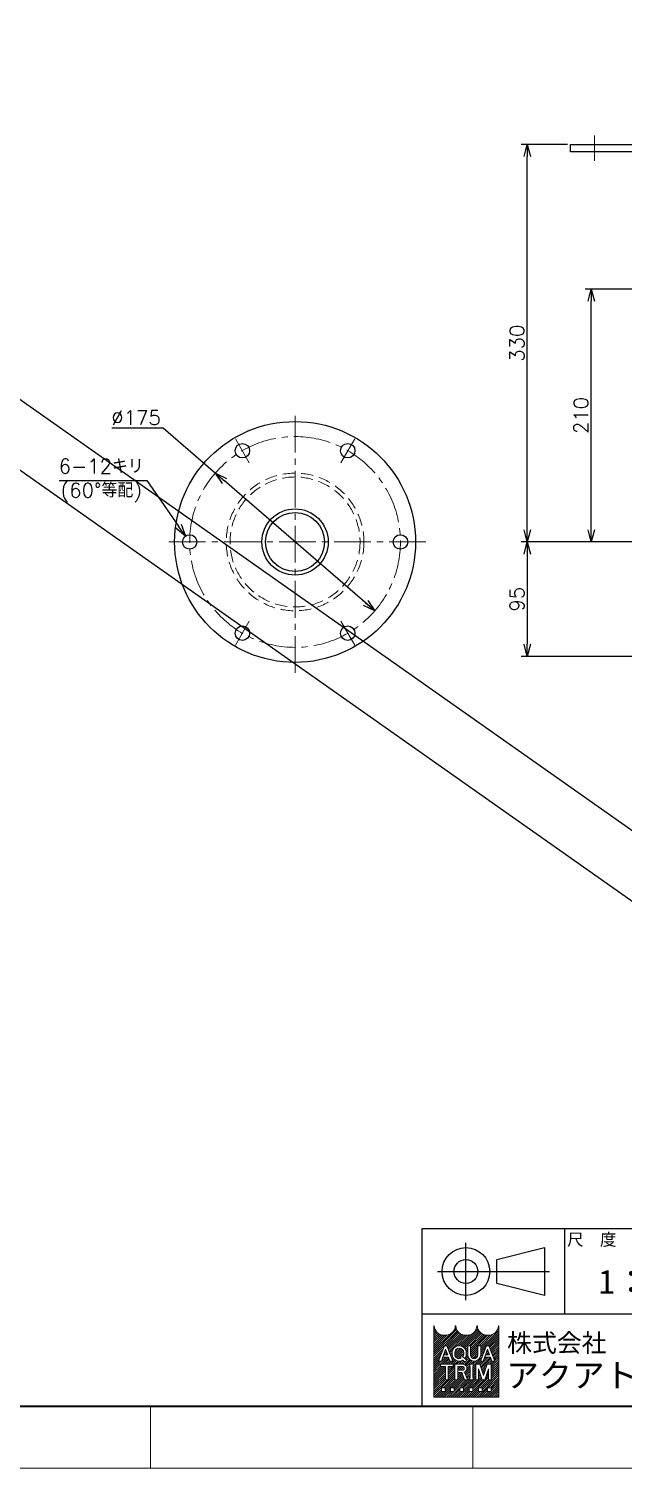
# Model space of a CAD drawing. Header units: millimetres. Extents: x 0 to 7035, y -19 to 2390.
# Drawn here: x 2143 to 2636, y 0 to 1195 of the extents above; entities that cross this region are included whole.
import ezdxf
from ezdxf import colors
from ezdxf.entities.mleader import LeaderData, LeaderLine
from ezdxf.enums import TextEntityAlignment as Align
from ezdxf.math import Vec2, Vec3

# ---------------------------------------------------------------- set-up
doc = ezdxf.new("R2010")
doc.units = ezdxf.units.MM
doc.header["$LTSCALE"] = 1.6
doc.header["$PDMODE"] = 99
doc.header["$PDSIZE"] = 1
doc.linetypes.add('CENTER2', pattern=[28.575000000000003, 19.05, -3.175, 3.175, -3.175])
doc.linetypes.add('HIDDEN', pattern=[9.524999999999999, 6.35, -3.175])
for name, color, linetype, lineweight in [('01_NORMAL', 7, 'Continuous', 25), ('04_HIDDEN', 2, 'HIDDEN', 13), ('05_CENTER', 4, 'CENTER2', 13), ('07_寸法線', 3, 'Continuous', 9), ('08_DIM', 3, 'Continuous', 13), ('90_FRAME', 5, 'Continuous', 35)]:
    doc.layers.add(name, color=color, linetype=linetype, lineweight=lineweight)
doc.layers.add('91_BLANK', color=5, linetype='Continuous', lineweight=0, plot=False)
doc.styles.add('KSS_TXT', font='txt.shx', dxfattribs={"bigfont": 'extfont2.shx'})
doc.styles.add('MS_G', font='MS Gothic.ttf')
doc.styles.get("Standard").update_dxf_attribs({"font": 'txt.shx', "bigfont": 'extfont2.shx'})
doc.styles.add('表題用', font='MS PGothic.ttf')
doc.dimstyles.new('KSS_DIM', dxfattribs={"dimscale": 4, "dimtxt": 3, "dimasz": 2.5, "dimexe": 1.25, "dimexo": 0.625, "dimtad": 1, "dimdsep": 46, "dimtxsty": 'KSS_TXT', "dimblk": 'OPEN30', "dimcen": 0, "dimazin": 2, "dimtfac": 0.75, "dimtmove": 0, "dimatfit": 3, "dimldrblk": 'OPEN30', "dimfxl": 1.25, "dimtolj": 1, "dimarcsym": 0})
doc.dimstyles.new('KSS_DIM$3', dxfattribs={"dimscale": 4, "dimtxt": 3, "dimasz": 2.5, "dimexe": 1.25, "dimexo": 0.625, "dimtad": 1, "dimtih": 1, "dimtoh": 1, "dimdsep": 46, "dimtxsty": 'KSS_TXT', "dimblk": 'OPEN30', "dimcen": 0, "dimazin": 2, "dimtfac": 0.75, "dimtofl": 0, "dimtmove": 0, "dimatfit": 3, "dimldrblk": 'OPEN30', "dimfxl": 1.25, "dimtolj": 1, "dimarcsym": 0})

# ---------------------------------------------------------------- blocks, each defined once
blk = doc.blocks.new('_Open30')
at = {"color": 0, "linetype": 'ByBlock', "lineweight": -2}
for p, q in [((-1, 0.26794919), (0, 0)), ((0, 0), (-1, -0.26794919)), ((0, 0), (-1, 0))]:
    blk.add_line(p, q, dxfattribs=at)
blk = doc.blocks.new('*D143')
at = {"layer": '08_DIM', "color": 0, "lineweight": -2, "transparency": 16777216}
for p, q in [((2211.686928261211, 863.8183010003704), (2254.186928261212, 863.8183010003704)), ((2254.186928261212, 863.8183010003704), (2297.503887723999, 826.3529608252134)), ((2429.864383043247, 711.872834694756), (2305.067344599385, 819.8112393320446))]:
    blk.add_line(p, q, dxfattribs=at)
at = {"layer": 'Defpoints', "color": 0, "transparency": 16777216}
for p in [(2297.503887723999, 826.3529608252134), (2429.864383043247, 711.872834694756)]:
    blk.add_point(p, dxfattribs=at)
at = {"layer": '08_DIM', "color": 0, "lineweight": -2, "transparency": 16777216, "xscale": 10, "yscale": 10, "zscale": 10}
for p, rotation in [((2297.503887723999, 826.3529608252134), 139.1430922982933), ((2429.864383043247, 711.872834694756), 319.1430922982933)]:
    blk.add_blockref('_Open30', p, dxfattribs=dict(at, rotation=rotation))
at = {"layer": '08_DIM', "color": 0, "transparency": 16777216, "insert": (2231.686928261211, 872.3266343337037), "char_height": 12, "attachment_point": 5, "style": 'KSS_TXT'}
blk.add_mtext('\\A1;%%C175', dxfattribs=at)
blk = doc.blocks.new('*D144')
at = {"layer": '08_DIM', "color": 0, "lineweight": -2, "transparency": 16777216}
for p, q in [((2765.87946552314, 769.1128977597946), (2551.531697394751, 769.1128977597946)), ((2556.531697394751, 759.1128977597946), (2556.531697394751, 684.1128977600207)), ((2749.842728051528, 674.1128977600207), (2551.531697394751, 674.1128977600207))]:
    blk.add_line(p, q, dxfattribs=at)
at = {"layer": 'Defpoints', "color": 0, "transparency": 16777216}
for p in [(2768.37946552314, 769.1128977597946), (2556.531697394751, 674.1128977600207), (2752.342728051528, 674.1128977600207)]:
    blk.add_point(p, dxfattribs=at)
at = {"layer": '08_DIM', "color": 0, "lineweight": -2, "transparency": 16777216, "xscale": 10, "yscale": 10, "zscale": 10}
for p, rotation in [((2556.531697394751, 769.1128977597946), 90), ((2556.531697394751, 674.1128977600207), 270)]:
    blk.add_blockref('_Open30', p, dxfattribs=dict(at, rotation=rotation))
at = {"layer": '08_DIM', "color": 0, "transparency": 16777216, "insert": (2548.023364061418, 721.6128977599076), "char_height": 12, "attachment_point": 5, "rotation": 90, "style": 'KSS_TXT'}
blk.add_mtext('\\A1;95', dxfattribs=at)
blk = doc.blocks.new('*D145')
at = {"layer": '08_DIM', "color": 0, "lineweight": -2, "transparency": 16777216}
for p, q in [((2797.342728054974, 979.1128977576518), (2604.666882027057, 979.1128977576518)), ((2609.666882027057, 779.1128977597946), (2609.666882027057, 969.1128977576518)), ((2765.87946552314, 769.1128977597946), (2604.666882027057, 769.1128977597946))]:
    blk.add_line(p, q, dxfattribs=at)
at = {"layer": 'Defpoints', "color": 0, "transparency": 16777216}
for p in [(2609.666882027057, 979.1128977576518), (2799.842728054974, 979.1128977576518), (2768.37946552314, 769.1128977597946)]:
    blk.add_point(p, dxfattribs=at)
at = {"layer": '08_DIM', "color": 0, "lineweight": -2, "transparency": 16777216, "xscale": 10, "yscale": 10, "zscale": 10}
for p, rotation in [((2609.666882027057, 979.1128977576518), 90), ((2609.666882027057, 769.1128977597946), 270)]:
    blk.add_blockref('_Open30', p, dxfattribs=dict(at, rotation=rotation))
at = {"layer": '08_DIM', "color": 0, "transparency": 16777216, "insert": (2601.166882027057, 874.1128977587232), "char_height": 12, "attachment_point": 5, "rotation": 90, "style": 'KSS_TXT'}
blk.add_mtext('\\A1;210', dxfattribs=at)
blk = doc.blocks.new('*D147')
at = {"layer": '08_DIM', "color": 0, "lineweight": -2, "transparency": 16777216}
for p, q in [((2589.842728053427, 1099.112897759658), (2551.53169739462, 1099.112897759658)), ((2556.53169739462, 779.1128977597946), (2556.53169739462, 1089.112897759658)), ((2765.87946552314, 769.1128977597946), (2551.53169739462, 769.1128977597946))]:
    blk.add_line(p, q, dxfattribs=at)
at = {"layer": 'Defpoints', "color": 0, "transparency": 16777216}
for p in [(2556.53169739462, 1099.112897759658), (2592.342728053427, 1099.112897759658), (2768.37946552314, 769.1128977597946)]:
    blk.add_point(p, dxfattribs=at)
at = {"layer": '08_DIM', "color": 0, "lineweight": -2, "transparency": 16777216, "xscale": 10, "yscale": 10, "zscale": 10}
for p, rotation in [((2556.53169739462, 1099.112897759658), 90), ((2556.53169739462, 769.1128977597946), 270)]:
    blk.add_blockref('_Open30', p, dxfattribs=dict(at, rotation=rotation))
at = {"layer": '08_DIM', "color": 0, "transparency": 16777216, "insert": (2548.03169739462, 934.1128977597264), "char_height": 12, "attachment_point": 5, "rotation": 90, "style": 'KSS_TXT'}
blk.add_mtext('\\A1;330', dxfattribs=at)
blk = doc.blocks.new('*D171')
at = {"layer": '08_DIM', "color": 0, "lineweight": -2, "transparency": 16777216}
for p, q in [((2167.819492514172, 820.0342607006176), (2240.661159180838, 820.0342607006176)), ((2240.661159180838, 820.0342607006176), (2267.029846238206, 782.235359047477))]:
    blk.add_line(p, q, dxfattribs=at)
at = {"layer": 'Defpoints', "color": 0, "transparency": 16777216}
for p in [(2272.751276954099, 774.0338207427906), (2279.616993813168, 764.191974777169)]:
    blk.add_point(p, dxfattribs=at)
at = {"layer": '08_DIM', "color": 0, "lineweight": -2, "transparency": 16777216, "xscale": 10, "yscale": 10, "zscale": 10, "rotation": 304.8998042626607}
blk.add_blockref('_Open30', (2272.751276954099, 774.0338207427906), dxfattribs=at)
at = {"layer": '08_DIM', "color": 0, "transparency": 16777216, "insert": (2202.761159180839, 820.0342607006176), "char_height": 12, "attachment_point": 5, "style": 'KSS_TXT'}
blk.add_mtext('\\A1;6-12キリ\\P(60°等配)', dxfattribs=at)
blk = doc.blocks.new('AM_BALLOON1')
at = {"transparency": 16777216}
blk.add_circle((0, 0), 5, dxfattribs=at)
blk.add_attdef('B_NUMBER', text='', height=3, dxfattribs=at).set_placement((0, 0), align=Align.MIDDLE_CENTER)
blk = doc.blocks.new('_OPEN')
at = {"color": 0, "linetype": 'ByBlock'}
for p, q in [((-1, 0.1666666666666666), (0, 0)), ((0, 0), (-1, -0.1666666666666666)), ((0, 0), (-1, 0))]:
    blk.add_line(p, q, dxfattribs=at)

msp = doc.modelspace()

# ---------------------------------------------------------------- hatches: boundary and pattern name
at = {"layer": '90_FRAME', "lineweight": 5}
h = msp.add_hatch(dxfattribs=at)
h.set_pattern_fill('_USER', color=4, scale=1.2, angle=45, pattern_type=0)
h.set_pattern_definition([(45, (2.428014568067738e-06, 3.380257567187072e-07), (-0.8485281374238569, 0.848528137423857), [])])
edge = h.paths.add_edge_path()
edge.add_arc((2532.784011563459, 118.0443029261328), 0.2561589359989652, 90, 180)
edge.add_ellipse((2523.818448803494, 118.0443029261328), major_axis=(-8.709403823964816, 0), ratio=0.8823529411764706, start_angle=360, end_angle=540, ccw=False)
edge.add_arc((2514.85288604353, 118.0443029261328), 0.2561589359989652, 3.187317984128255, 180.0000000000261)
edge.add_ellipse((2505.887323283566, 118.0443029261328), major_axis=(-8.709403823964816, 0), ratio=0.8823529411764706, start_angle=360, end_angle=540, ccw=False)
edge.add_arc((2496.921760523602, 118.0443029261328), 0.2561589359989652, 3.187317984128255, 180)
edge.add_ellipse((2487.956197763638, 118.0443029261328), major_axis=(-8.709403823964816, 0), ratio=0.8823529411764706, start_angle=360, end_angle=540, ccw=False)
edge.add_arc((2478.990635003674, 118.0443029261328), 0.2561589359989652, 3.187317984128255, 90)
edge.add_line((2478.990635003674, 118.3004618621339), (2478.990635003674, 59.12774764637243))
edge.add_line((2478.990635003674, 59.12774764637061), (2532.784011563457, 59.12774764637061))
edge.add_line((2532.784011563459, 59.12774764637061), (2532.784011563459, 118.3004618621303))
h.paths.add_polyline_path([(2487.66487877106, 101.6977199126409), (2489.788746144333, 101.6977199126409), (2494.618467985672, 88.95125125733057), (2494.618467985672, 88.88977311269218), (2492.31913091058, 88.88977311269218), (2491.116768427358, 92.26639753210247), (2486.388088275232, 92.26639753210247), (2487.081315743436, 94.2132054456938), (2490.423540959158, 94.2132054456938), (2488.726812457696, 98.97817023052949), (2485.134494004816, 88.88977311269218), (2482.835156929721, 88.88977311269218), (2482.835156929721, 88.95125125733057)], flags=16)
edge = h.paths.add_edge_path(flags=16)
edge.add_ellipse((2499.963838488116, 96.06222332066272), major_axis=(-5.8916555279762, 0), ratio=0.9565217391304346, start_angle=180, end_angle=360, ccw=False)
edge.add_line((2505.855494016092, 96.06222332066272), (2505.855494016092, 94.52526970466852))
edge.add_ellipse((2499.963838488116, 94.52526970466852), major_axis=(-5.8916555279762, 0), ratio=0.9565217391304346, start_angle=142.1052553177129, end_angle=180, ccw=False)
edge.add_line((2504.613182037477, 91.06387544701602), (2502.962457058112, 92.42409125054064))
edge.add_ellipse((2499.963838488116, 94.67598871228392), major_axis=(3.75679118758396, 0), ratio=0.9950358206786509, start_angle=-37.0427632869818, end_angle=0)
edge.add_line((2503.720624959607, 94.67584359503917), (2503.720624959607, 95.91150431304732))
edge.add_ellipse((2499.963838488116, 95.91150431304732), major_axis=(3.75678647149081, 0), ratio=0.9947182625257321, start_angle=360, end_angle=540)
edge.add_line((2496.207052016625, 95.91150431304732), (2496.207052016625, 94.6758569709159))
edge.add_ellipse((2499.963838488116, 94.67598871228392), major_axis=(3.75679118758396, 0), ratio=0.9950358206786509, start_angle=-180, end_angle=-65.75794872216291)
edge.add_line((2501.506348242825, 91.26747993830713), (2500.4603937385, 92.28544412584733))
edge.add_line((2500.460393738498, 92.28544412584552), (2501.595038929112, 93.49027929634349))
edge.add_line((2501.595038929112, 93.4902792963453), (2506.339262864996, 89.58098583213132))
edge.add_line((2506.339262864994, 89.5809858321295), (2504.856736798023, 88.00674962027688))
edge.add_line((2504.856736798026, 88.0067496202787), (2503.07578545746, 89.74004172519153))
edge.add_ellipse((2499.963838488116, 94.52526970466852), major_axis=(-5.8916555279762, 0), ratio=0.9565217391304346, start_angle=0, end_angle=121.88362473889401, ccw=False)
edge.add_line((2494.07218296014, 94.52526970466852), (2494.07218296014, 96.06222332066272))
h.paths.add_polyline_path([(2494.999432772534, 86.32818375270244), (2494.999432772534, 84.5350712007089), (2491.157048732549, 84.5350712007089, 0.4142135623730951), (2490.900889796548, 84.27891226470956), (2490.900889796548, 73.52023695275375), (2488.59545937256, 73.52023695275375), (2488.59545937256, 84.27891226470956, 0.4142135623730951), (2488.339300436562, 84.5350712007089), (2484.496916396577, 84.5350712007089), (2484.496916396577, 86.32818375270244)], flags=16)
edge = h.paths.add_edge_path(flags=16)
edge.add_line((2496.459497088164, 86.32818375270244), (2502.35115261614, 86.32818375270244))
edge.add_ellipse((2502.351152616136, 82.95894590900161), major_axis=(-4.134945875879031, 7.595772347314229e-16), ratio=0.8148203011203055, start_angle=111.38697473498539, end_angle=270, ccw=False)
edge.add_arc((2502.985257251928, 78.39289031076214), 1.674818033710892, 22.272952259934925, 58.5531130129101, ccw=False)
edge.add_line((2504.535115011853, 79.02767875586642), (2506.742257428013, 73.62270052715348))
edge.add_line((2506.742257428015, 73.62270052715348), (2506.742257428015, 73.52023695275375))
edge.add_line((2506.742257428015, 73.52023695275375), (2504.257515748826, 73.52023695275375))
edge.add_line((2504.257515748826, 73.52023695275375), (2502.307650511496, 78.94771842802538))
edge.add_arc((2501.357145190688, 78.56507232130707), 1.02463574399587, 21.92829786654815, 90)
edge.add_line((2501.357145190688, 79.58970806530078), (2498.841775192951, 79.58970806530078))
edge.add_line((2498.84177519295, 79.58970806530078), (2498.84177519295, 81.38282061729433))
edge.add_line((2498.84177519295, 81.38282061729433), (2502.658543339333, 81.38282061729433))
edge.add_arc((2502.603584884776, 82.95894590900161), 1.577083183248922, 271.9970571044071, 448.0029428955929)
edge.add_line((2502.658543339339, 84.5350712007089), (2498.764927512154, 84.5350712007089))
edge.add_line((2498.764927512153, 84.5350712007089), (2498.764927512153, 73.52023695275375))
edge.add_line((2498.764927512153, 73.52023695275375), (2496.459497088162, 73.52023695275375))
edge.add_line((2496.459497088164, 73.52023695275375), (2496.459497088164, 86.32818375270244))
h.paths.add_polyline_path([(2507.039615355666, 101.6977199126409), (2509.345045779658, 101.6977199126409), (2509.345045779658, 94.52526970466852, 0.175030561155744), (2510.36206541662, 91.58973104410461, 0.2571496110314638), (2514.475840606674, 91.58973104410461, 0.1750305611562702), (2515.492860243632, 94.52526970467761), (2515.492860243632, 101.6977199126409), (2517.798290667624, 101.6977199126409), (2517.798290667624, 94.06187212229952, -0.3793912406243967), (2512.803191415643, 88.88977311269218), (2512.034714607643, 88.88977311269218, -0.3793912406243716), (2507.039615355666, 94.06187212229952)], flags=16)
h.paths.add_polyline_path([(2508.684833381887, 86.32818375270244), (2511.502581677878, 86.32818375270244), (2511.502581677878, 84.5350712007089, 0.4142135623730951), (2511.24642274188, 84.27891226470956), (2511.24642274188, 75.56950844074481, 0.4142135623730951), (2511.502581677878, 75.3133495047473), (2511.502581677878, 73.52023695275375), (2508.684833381887, 73.52023695275375), (2508.684833381887, 75.3133495047473, 0.4142135623730951), (2508.940992317888, 75.56950844074481), (2508.940992317888, 84.27891226470956, 0.4142135623730951), (2508.684833381887, 84.5350712007089)], flags=16)
h.paths.add_polyline_path([(2513.810508226824, 86.32818375270244), (2517.155838741566, 86.32818375270244), (2520.214481626799, 77.0259742398407), (2523.273124512032, 86.32818375270244), (2526.620577930842, 86.32818375270244), (2526.620577930842, 73.52023695275375), (2524.315147506853, 73.52023695275375), (2524.315147506853, 82.48579971271784), (2521.367196838795, 73.52023695275375), (2519.061766414806, 73.52023695275375), (2516.113815746744, 82.48579971271784), (2516.115938650817, 73.52023695275375), (2513.810508226824, 73.52023695275375)], flags=16)
h.paths.add_polyline_path([(2522.498218294798, 101.6977199126409), (2524.622085668072, 101.6977199126409), (2529.451807509411, 88.95125125733057), (2529.451807509411, 88.88977311269218), (2527.152470434315, 88.88977311269218), (2525.950107951097, 92.26639753210247), (2521.221427798971, 92.26639753210247), (2521.914655267171, 94.2132054456938), (2525.256880482897, 94.2132054456938), (2523.560151981435, 98.97817023052949), (2519.967833528551, 88.88977311269218), (2517.668496453456, 88.88977311269218), (2517.668496453456, 88.95125125733057)], flags=16)
h.paths.add_polyline_path([(2485.138449467651, 66.81251572633983), (2488.212356699636, 66.81251572633983), (2488.212356699636, 63.73860849435323), (2485.138449467651, 63.73860849435323)], flags=16)
h.paths.add_polyline_path([(2492.82321754762, 66.81251572633983), (2495.897124779605, 66.81251572633983), (2495.897124779605, 63.73860849435323), (2492.82321754762, 63.73860849435323)], flags=16)
h.paths.add_polyline_path([(2500.507985627589, 66.81251572633983), (2503.581892859574, 66.81251572633983), (2503.581892859574, 63.73860849435323), (2500.507985627589, 63.73860849435323)], flags=16)
h.paths.add_polyline_path([(2508.192753707558, 66.81251572633983), (2511.266660939543, 66.81251572633983), (2511.266660939543, 63.73860849435323), (2508.192753707558, 63.73860849435323)], flags=16)
h.paths.add_polyline_path([(2515.877521787528, 66.81251572633983), (2518.951429019512, 66.81251572633983), (2518.951429019512, 63.73860849435323), (2515.877521787528, 63.73860849435323)], flags=16)
h.paths.add_polyline_path([(2523.562289867497, 66.81251572633983), (2526.636197099482, 66.81251572633983), (2526.636197099482, 63.73860849435323), (2523.562289867497, 63.73860849435323)], flags=16)

# ---------------------------------------------------------------- linework, layer by layer
msp.add_lwpolyline([(3092.342728052123, 1093.112897759664), (2592.342728053427, 1093.112897759658), (2592.342728053427, 1099.112897759658), (3092.342728052123, 1099.112897759664)], close=True)
at = {"color": 0}
for centre, radius in [((2363.684135383638, 769.1128977599819), 100), ((2319.934135383642, 844.8901205911116), 6), ((2407.434135383637, 844.8901205911188), 6), ((2363.684135383624, 769.1128977600529), 27.5), ((2363.684135383624, 769.1128977600529), 24.5), ((2276.184135383638, 769.1128977599856), 6), ((2451.184135383638, 769.1128977599856), 6), ((2319.934135383638, 693.3356749288414), 6), ((2407.434135383642, 693.3356749288378), 6)]:
    msp.add_circle(centre, radius, dxfattribs=at)
at = {"layer": '01_NORMAL'}
for p, q in [((-8.093381893559126e-07, 2390.448216073811), (3312.803439188015, 58.76901606311026)), ((-8.093381893559126e-07, 2331.679199898026), (3312.803439188015, -1.126752522395691e-07))]:
    msp.add_line(p, q, dxfattribs=at)
at = {"layer": '04_HIDDEN'}
for radius in [57.15, 53.95]:
    msp.add_circle((2363.68413538186, 769.1128977603985), radius, dxfattribs=at)
at = {"layer": '05_CENTER'}
for p, q in [((2612.342728053491, 1106.580417496692), (2612.342728053491, 1085.459154788476)), ((2363.68413538364, 660.5023380057919), (2363.68413538364, 877.7234575141811)), ((2325.690323858911, 834.9201096940033), (2314.177946908374, 854.860131488238)), ((2401.677946908361, 834.9201096940069), (2413.190323858913, 854.8601314882344)), ((2472.294695137832, 769.1128977599856), (2255.073575629443, 769.1128977599856)), ((2325.6903238589, 703.3056858259642), (2314.177946908348, 683.3656640317367)), ((2401.677946908359, 703.3056858259533), (2413.190323858896, 683.3656640317186))]:
    msp.add_line(p, q, dxfattribs=at)
msp.add_circle((2363.684135383638, 769.1128977599819), 87.5, dxfattribs=at)
at = {"layer": '90_FRAME', "color": 0, "lineweight": 25}
for p, q in [((2587.755724910732, 127.9873387531256), (2587.755724910732, 198.7016244671281)), ((2505.585724911065, 139.5844816102249), (2505.585724911065, 187.1044816100325)), ((2481.825724911161, 163.3444816101251), (2574.885724910784, 163.3444816101251)), ((2793.384296338414, 127.9873387531256), (2468.955724911213, 127.9873387531256))]:
    msp.add_line(p, q, dxfattribs=at)
at = {"layer": '90_FRAME', "color": 4, "lineweight": 5}
for p, q in [((2478.990635003674, 59.12774764637061), (2478.990635003674, 118.3004618621339)), ((2532.784011563459, 118.3004618621339), (2532.784011563459, 59.12774764637061)), ((2482.835156929721, 88.95125125733057), (2487.66487877106, 101.6977199126409)), ((2485.134494004816, 88.88977311269218), (2488.726812457696, 98.97817023052949)), ((2487.66487877106, 101.6977199126409), (2489.788746144333, 101.6977199126409)), ((2490.423540959158, 94.2132054456938), (2488.726812457696, 98.97817023052949)), ((2494.618467985672, 88.95125125733057), (2489.788746144333, 101.6977199126409)), ((2494.07218296014, 96.06222332066272), (2494.07218296014, 94.52526970466852)), ((2496.207052016625, 95.91150431304732), (2496.207052016625, 94.68194142025231)), ((2503.720624959607, 95.91150431304732), (2503.720624959607, 94.68194142025231)), ((2505.855494016092, 96.06222332066272), (2505.855494016092, 94.52526970466852)), ((2507.039615355666, 94.06187212229952), (2507.039615355666, 101.6977199126409)), ((2509.345045779658, 101.6977199126409), (2507.039615355666, 101.6977199126409)), ((2509.345045779658, 94.52526970466852), (2509.345045779658, 101.6977199126409)), ((2515.492860243632, 94.52526970466852), (2515.492860243632, 101.6977199126409)), ((2515.492860243632, 101.6977199126409), (2517.798290667624, 101.6977199126409)), ((2517.668496453456, 88.95125125733057), (2522.498218294798, 101.6977199126409)), ((2517.798290667624, 94.06187212229952), (2517.798290667624, 101.6977199126409)), ((2519.967833528551, 88.88977311269218), (2523.560151981435, 98.97817023052949)), ((2522.498218294798, 101.6977199126409), (2524.622085668072, 101.6977199126409)), ((2525.256880482897, 94.2132054456938), (2523.560151981435, 98.97817023052949)), ((2529.451807509411, 88.95125125733057), (2524.622085668072, 101.6977199126409)), ((2482.835156929721, 88.88977311269218), (2482.835156929721, 88.95125125733057)), ((2482.835156929721, 88.95125125733057), (2482.835156929721, 88.95125125733057)), ((2482.835156929721, 88.88977311269218), (2482.835156929721, 88.95125125733057)), ((2482.835156929721, 88.88977311269218), (2485.134494004816, 88.88977311269218)), ((2484.496916396577, 86.32818375270244), (2494.999432772534, 86.32818375270244)), ((2484.496916396577, 86.32818375270244), (2484.496916396577, 84.5350712007089)), ((2484.496916396577, 84.5350712007089), (2488.339300436562, 84.5350712007089)), ((2486.388088275232, 92.26639753210247), (2487.081315743436, 94.2132054456938)), ((2486.388088275232, 92.26639753210247), (2491.116768427358, 92.26639753210247)), ((2487.081315743436, 94.2132054456938), (2490.423540959158, 94.2132054456938)), ((2488.59545937256, 73.52023695275375), (2488.59545937256, 84.27891226470956)), ((2490.900889796548, 73.52023695275375), (2490.900889796548, 84.27891226470956)), ((2492.31913091058, 88.88977311269218), (2491.116768427358, 92.26639753210247)), ((2491.157048732549, 84.5350712007089), (2494.999432772534, 84.5350712007089)), ((2494.618467985672, 88.88977311269218), (2492.31913091058, 88.88977311269218)), ((2494.618467985672, 88.88977311269218), (2494.618467985672, 88.95125125733057)), ((2494.999432772534, 86.32818375270244), (2494.999432772534, 84.5350712007089)), ((2496.459497088164, 86.32818375270244), (2496.459497088164, 73.52023695275375)), ((2496.459497088164, 86.32818375270244), (2502.351152616136, 86.32818375270244)), ((2498.764927512153, 73.52023695275375), (2498.764927512153, 84.5350712007089)), ((2498.764927512153, 84.5350712007089), (2502.658543339339, 84.5350712007089)), ((2500.460393738498, 92.28544412584552), (2501.595038929112, 93.4902792963453)), ((2500.460393738498, 92.28544412584552), (2501.506348242825, 91.26747993830713)), ((2501.595038929112, 93.4902792963453), (2506.339262864994, 89.5809858321295)), ((2502.962457058112, 92.42409125054064), (2504.613182037477, 91.06387544701602)), ((2503.07578545746, 89.74004172519153), (2504.856736798026, 88.0067496202787)), ((2504.856736798026, 88.0067496202787), (2506.339262864994, 89.5809858321295)), ((2508.684833381887, 86.32818375270244), (2511.502581677878, 86.32818375270244)), ((2508.684833381887, 86.32818375270244), (2508.684833381887, 84.5350712007089)), ((2508.940992317888, 75.56950844074481), (2508.940992317888, 84.27891226470956)), ((2511.24642274188, 75.56950844074481), (2511.24642274188, 84.27891226470956)), ((2511.502581677878, 86.32818375270244), (2511.502581677878, 84.5350712007089)), ((2512.803191415643, 88.88977311269218), (2512.034714607647, 88.88977311269218)), ((2513.810508226824, 86.32818375270244), (2513.810508226824, 73.52023695275375)), ((2513.810508226824, 86.32818375270244), (2517.155838741566, 86.32818375270244)), ((2520.214481626799, 77.0259742398407), (2517.155838741566, 86.32818375270244)), ((2517.668496453456, 88.88977311269218), (2517.668496453456, 88.95125125733057)), ((2517.668496453456, 88.95125125733057), (2517.668496453456, 88.95125125733057)), ((2517.668496453456, 88.88977311269218), (2517.668496453456, 88.95125125733057)), ((2517.668496453456, 88.88977311269218), (2519.967833528551, 88.88977311269218)), ((2520.214481626799, 77.0259742398407), (2523.273124512032, 86.32818375270244)), ((2521.221427798971, 92.26639753210247), (2521.914655267171, 94.2132054456938)), ((2521.221427798971, 92.26639753210247), (2525.950107951097, 92.26639753210247)), ((2521.914655267171, 94.2132054456938), (2525.256880482897, 94.2132054456938)), ((2526.620577930842, 86.32818375270244), (2523.273124512032, 86.32818375270244)), ((2527.152470434315, 88.88977311269218), (2525.950107951097, 92.26639753210247)), ((2526.620577930842, 73.52023695275375), (2526.620577930842, 86.32818375270244)), ((2529.451807509411, 88.88977311269218), (2527.152470434315, 88.88977311269218)), ((2529.451807509411, 88.88977311269218), (2529.451807509411, 88.95125125733057)), ((2488.59545937256, 73.52023695275375), (2490.900889796548, 73.52023695275375)), ((2496.459497088164, 73.52023695275375), (2498.764927512153, 73.52023695275375)), ((2498.84177519295, 79.58970806530078), (2498.84177519295, 81.38282061729433)), ((2498.84177519295, 81.38282061729433), (2502.658543339339, 81.38282061729433)), ((2498.84177519295, 79.58970806530078), (2501.357145190688, 79.58970806530078)), ((2502.307650511496, 78.94771842802538), (2504.257515748826, 73.52023695275375)), ((2504.257515748826, 73.52023695275375), (2506.742257428015, 73.52023695275375)), ((2504.535115011853, 79.02767875586824), (2506.742257428015, 73.62270052715348)), ((2506.742257428015, 73.62270052715348), (2506.742257428015, 73.52023695275375)), ((2508.684833381887, 73.52023695275375), (2508.684833381887, 75.3133495047473)), ((2508.684833381887, 73.52023695275375), (2511.502581677878, 73.52023695275375)), ((2511.502581677878, 73.52023695275375), (2511.502581677878, 75.3133495047473)), ((2513.810508226824, 73.52023695275375), (2516.115938650817, 73.52023695275375)), ((2516.115938650817, 73.52023695275375), (2516.113815746744, 82.48579971271784)), ((2519.061766414806, 73.52023695275375), (2516.113815746744, 82.48579971271784)), ((2519.061766414806, 73.52023695275375), (2521.367196838795, 73.52023695275375)), ((2521.367196838795, 73.52023695275375), (2524.315147506853, 82.48579971271784)), ((2524.315147506853, 82.48579971271784), (2524.315147506853, 73.52023695275375)), ((2524.315147506853, 73.52023695275375), (2526.620577930842, 73.52023695275375)), ((2485.138449467651, 66.81251572633983), (2488.212356699636, 66.81251572633983)), ((2485.138449467651, 66.81251572633983), (2485.138449467651, 63.73860849435323)), ((2488.212356699636, 63.73860849435323), (2485.138449467651, 63.73860849435323)), ((2488.212356699636, 66.81251572633983), (2488.212356699636, 63.73860849435323)), ((2492.82321754762, 66.81251572633983), (2495.897124779605, 66.81251572633983)), ((2492.82321754762, 66.81251572633983), (2492.82321754762, 63.73860849435323)), ((2495.897124779605, 63.73860849435323), (2492.82321754762, 63.73860849435323)), ((2495.897124779605, 66.81251572633983), (2495.897124779605, 63.73860849435323)), ((2500.507985627589, 66.81251572633983), (2503.581892859574, 66.81251572633983)), ((2500.507985627589, 66.81251572633983), (2500.507985627589, 63.73860849435323)), ((2503.581892859574, 63.73860849435323), (2500.507985627589, 63.73860849435323)), ((2503.581892859574, 66.81251572633983), (2503.581892859574, 63.73860849435323)), ((2508.192753707558, 66.81251572633983), (2511.266660939543, 66.81251572633983)), ((2508.192753707558, 66.81251572633983), (2508.192753707558, 63.73860849435323)), ((2511.266660939543, 63.73860849435323), (2508.192753707558, 63.73860849435323)), ((2511.266660939543, 66.81251572633983), (2511.266660939543, 63.73860849435323)), ((2515.877521787528, 66.81251572633983), (2518.951429019512, 66.81251572633983)), ((2515.877521787528, 66.81251572633983), (2515.877521787528, 63.73860849435323)), ((2518.951429019512, 63.73860849435323), (2515.877521787528, 63.73860849435323)), ((2518.951429019512, 66.81251572633983), (2518.951429019512, 63.73860849435323)), ((2526.636197099482, 66.81251572633983), (2523.562289867497, 66.81251572633983)), ((2523.562289867497, 66.81251572633983), (2523.562289867497, 63.73860849435323)), ((2523.562289867497, 63.73860849435323), (2526.636197099482, 63.73860849435323)), ((2526.636197099482, 66.81251572633983), (2526.636197099482, 63.73860849435323)), ((2532.784011563459, 59.12774764637061), (2478.990635003674, 59.12774764637061))]:
    msp.add_line(p, q, dxfattribs=at)
at = {"layer": '90_FRAME', "color": 4, "lineweight": 13}
for p, q in [((2243.636907767629, -1.126752522395691e-07), (2243.636907767629, 51.61591018200809)), ((2511.370527766548, -1.126752522395691e-07), (2511.370527766548, 51.61591018200809))]:
    msp.add_line(p, q, dxfattribs=at)
at = {"layer": '90_FRAME'}
msp.add_lwpolyline([(155.3836106315844, 51.61591018200809), (3260.955724908015, 51.61591018200807), (3260.955724908015, 2271.831485601825), (155.3836106315844, 2271.831485601825)], close=True, dxfattribs=at)
at = {"layer": '90_FRAME', "color": 0, "lineweight": 25}
msp.add_lwpolyline([(2468.955724911213, 51.61591018200807), (3260.955724908015, 51.61591018200807), (3260.955724908015, 198.7016244671281), (2468.955724911213, 198.7016244671281)], close=True, dxfattribs=at)
msp.add_lwpolyline([(2531.325724910964, 173.2444816100865), (2570.925724910803, 183.1444816100479), (2570.925724910803, 143.5444816102095), (2531.325724910964, 153.4444816101673), (2531.325724910964, 173.2444816100865)], dxfattribs=at)
for radius in [19.79999999992, 9.89999999996]:
    msp.add_circle((2505.585724911065, 163.3444816101251), radius, dxfattribs=at)
at = {"layer": '90_FRAME', "color": 4, "lineweight": 5}
for centre, radius, start, end in [((2478.990635003674, 118.0443029261328), 0.2561589359989652, 0, 90), ((2496.921760523602, 118.0443029261328), 0.2561589359989652, 0, 180), ((2496.921760523602, 118.0443029261328), 0.2561589359989652, 0, 90), ((2514.85288604353, 118.0443029261328), 0.2561589359989652, 0, 180), ((2532.784011563459, 118.0443029261328), 0.2561589359989652, 90, 180), ((2488.339300436562, 84.27891226470956), 0.2561589359989652, 0, 90), ((2491.157048732549, 84.27891226470956), 0.2561589359989652, 90, 180), ((2502.603584884776, 82.95894590900161), 1.577083183248922, 271.997057104354, 88.00294289554164), ((2512.454759294769, 94.29357091348675), 5.420098542558598, 182.4500309922613, 265.5552572885243), ((2508.684833381887, 84.27891226470956), 0.2561589359989652, 0, 90), ((2513.917997784466, 94.46562951004444), 4.573340900382642, 179.2527938813868, 218.9645718468802), ((2512.418953011647, 95.3246657339073), 4.263862534800127, 241.157727808319, 298.842272191681), ((2511.502581677878, 84.27891226470956), 0.2561589359989652, 90, 180), ((2512.383146728521, 94.29357091348675), 5.420098542558598, 274.4447427114757, 357.5499690077386), ((2510.919908238824, 94.46562951004444), 4.573340900382127, 321.0354281531198, 0.7472061186132525), ((2501.357145190688, 78.56507232130707), 1.024635743995861, 21.92829786655025, 90), ((2502.985257251928, 78.39289031076214), 1.674818033710921, 22.27295225998095, 58.55311301286322), ((2508.684833381887, 75.56950844074481), 0.2561589359989652, 270, 0), ((2511.502581677878, 75.56950844074481), 0.2561589359989652, 180, 270)]:
    msp.add_arc(centre, radius, start, end, dxfattribs=at)
for centre, major_axis, ratio, start_param, end_param in [((2487.956197763638, 118.0443029261328), (-8.709403823964816, 0), 0.8823529411764706, 6.283185307179586, 9.42477796076938), ((2505.887323283566, 118.0443029261328), (-8.709403823964816, 0), 0.8823529411764706, 6.283185307179586, 9.42477796076938), ((2523.818448803494, 118.0443029261328), (-8.709403823964816, 0), 0.8823529411764706, 6.283185307179586, 9.42477796076938), ((2499.963838488116, 96.06222332066272), (-5.8916555279762, 0), 0.9565217391304346, 3.141592653589793, 6.283185307179586), ((2499.963838488116, 95.91150431304732), (3.75678647149081, 0), 0.9947182625257321, 6.283185307179586, 9.42477796076938), ((2502.351152616136, 82.95894590900161), (-4.134945875879031, 7.595772347314198e-16), 0.8148203011203053, 1.944069452961235, 4.71238898038469)]:
    msp.add_ellipse(centre, major_axis=major_axis, ratio=ratio, start_param=start_param, end_param=end_param, dxfattribs=at)
at = {"layer": '90_FRAME', "color": 4, "lineweight": 5, "extrusion": (0, 0, -1)}
for centre, major_axis, ratio, start_param, end_param in [((2499.963838488116, 94.52526970466852), (-5.8916555279762, 0), 0.9565217391304346, 4.155914751220672, 6.283185307179586), ((2499.963838488116, 94.67598871228392), (3.75679118758396, 0), 0.9950358206786509, 7.430878021738927, 9.42477796076938), ((2499.963838488116, 94.67598871228392), (3.75679118758396, 0), 0.9950358206786509, 6.283185307179586, 6.929703490574296), ((2499.963838488116, 94.52526970466852), (-5.8916555279762, 0), 0.9565217391304346, 3.141592653589793, 3.802980717498315)]:
    msp.add_ellipse(centre, major_axis=major_axis, ratio=ratio, start_param=start_param, end_param=end_param, dxfattribs=at)
at = {"layer": '91_BLANK'}
msp.add_lwpolyline([(-8.093381893559126e-07, -1.126752522395691e-07), (3312.803439188015, -1.126752522395691e-07), (3312.803439188015, 2331.679199898026), (-8.093381893559126e-07, 2331.679199898026)], close=True, dxfattribs=at)

# ---------------------------------------------------------------- texts
at = {"layer": '90_FRAME', "color": 0, "style": '表題用'}
msp.add_text('尺\u3000度', height=10, dxfattribs=at).set_placement((2589.549799594189, 189.8447367927615), align=Align.MIDDLE_LEFT)
at = {"layer": '90_FRAME', "color": 4, "style": 'MS_G'}
msp.add_text('株式会社', height=15.12154285708176, dxfattribs=at).set_placement((2581.022604109666, 104.1125202362896), align=Align.MIDDLE_CENTER)
msp.add_text('アクアトリム', height=20, dxfattribs=at).set_placement((2538.936777746122, 67.18053213663848))
at = {"layer": '90_FRAME', "color": 0, "style": 'MS_G'}
msp.add_attdef('1：4', text='', height=20, dxfattribs=at).set_placement((2642.912867767654, 154.8587673244469), align=Align.MIDDLE)

# ---------------------------------------------------------------- dimensions: what is measured, and where the dimension line sits
at = {"layer": '08_DIM'}
for base, p2, picture, middle in [((2556.53169739462, 1099.112897759658), (2592.342728053427, 1099.112897759658), '*D147', (2548.03169739462, 934.1128977597264)), ((2609.666882027057, 979.1128977576518), (2799.842728054974, 979.1128977576518), '*D145', (2601.166882027057, 874.1128977587232)), ((2556.531697394751, 674.1128977600207), (2752.342728051528, 674.1128977600207), '*D144', (2548.023364061418, 721.6128977599076))]:
    dim = msp.add_linear_dim(base=base, p1=(2768.37946552314, 769.1128977597946), p2=p2, angle=90, dimstyle='KSS_DIM', dxfattribs=at)
    dim.commit()
    dim.dimension.update_dxf_attribs({"geometry": picture, "text_midpoint": middle})
dim = msp.add_diameter_dim_2p(p1=(2429.864383043247, 711.872834694756), p2=(2297.503887723999, 826.3529608252134), dimstyle='KSS_DIM$3', override={"dimpost": '%%C<>', "dimtix": 1, "dimatfit": 2}, dxfattribs=at)
dim.commit()
dim.dimension.update_dxf_attribs({"geometry": '*D143', "text_midpoint": (2231.686928261211, 863.8183010003704), "dimtype": 163})
dim = msp.add_diameter_dim_2p(p1=(2279.616993813168, 764.191974777169), p2=(2272.751276954099, 774.0338207427906), text='6-<>', dimstyle='KSS_DIM$3', override={"dimpost": '<>キリ\\X(60°等配)', "dimtix": 1}, dxfattribs=at)
dim.commit()
dim.dimension.update_dxf_attribs({"geometry": '*D171', "text_midpoint": (2202.761159180839, 820.0342607006176), "dimtype": 163})

# ---------------------------------------------------------------- leaders
at = {"layer": '07_寸法線'}
ml = msp.add_multileader_block('Standard', dxfattribs=at)
ml.set_content('AM_BALLOON1', color=256, scale=5)
ml.set_attribute('B_NUMBER', '4', width=0)
ml.set_leader_properties(color=256, linetype='ByLayer', lineweight=-1)
ml.set_arrow_properties(name='OPEN')
ml.build(insert=Vec2(0, 0))
ml.multileader.update_dxf_attribs({"leader_type": 0, "has_dogleg": 0, "text_right_attachment_type": 6, "dogleg_length": 0, "arrow_head_size": 10, "scale": 2.5, "block_connection_type": 1})
ctx = ml.context
ctx.base_point, ctx.scale, ctx.char_height, ctx.arrow_head_size, ctx.landing_gap_size, ctx.plane_origin = Vec3(4368.988790882072, 1961.929520062424), 2.5, 20, 10, 10, Vec3(4368.988790882072, 1961.929520062424)
ctx.right_attachment, ctx.attachment_type = 6, 1
notes = []
notes.append((ctx, [(0, (0, 0, 0), (0, 0), (1, 0), 1, [])]))
ctx.block.insert = Vec3(4368.988790882072, 1961.929520062424)
for ctx, leaders in notes:
    for number, flags, end, landing, length, lines in leaders:
        leader = LeaderData()
        leader.index, (leader.has_last_leader_line, leader.has_dogleg_vector, leader.attachment_direction) = number, flags
        leader.last_leader_point, leader.dogleg_vector, leader.dogleg_length = Vec3(end), Vec3(landing), length
        for number, points, colour, breaks in lines:
            line = LeaderLine()
            line.index, line.vertices, line.color, line.breaks = number, Vec3.list(points), colors.encode_raw_color(colour), breaks
            leader.lines.append(line)
        ctx.leaders.append(leader)

doc.saveas('drawing.dxf')
